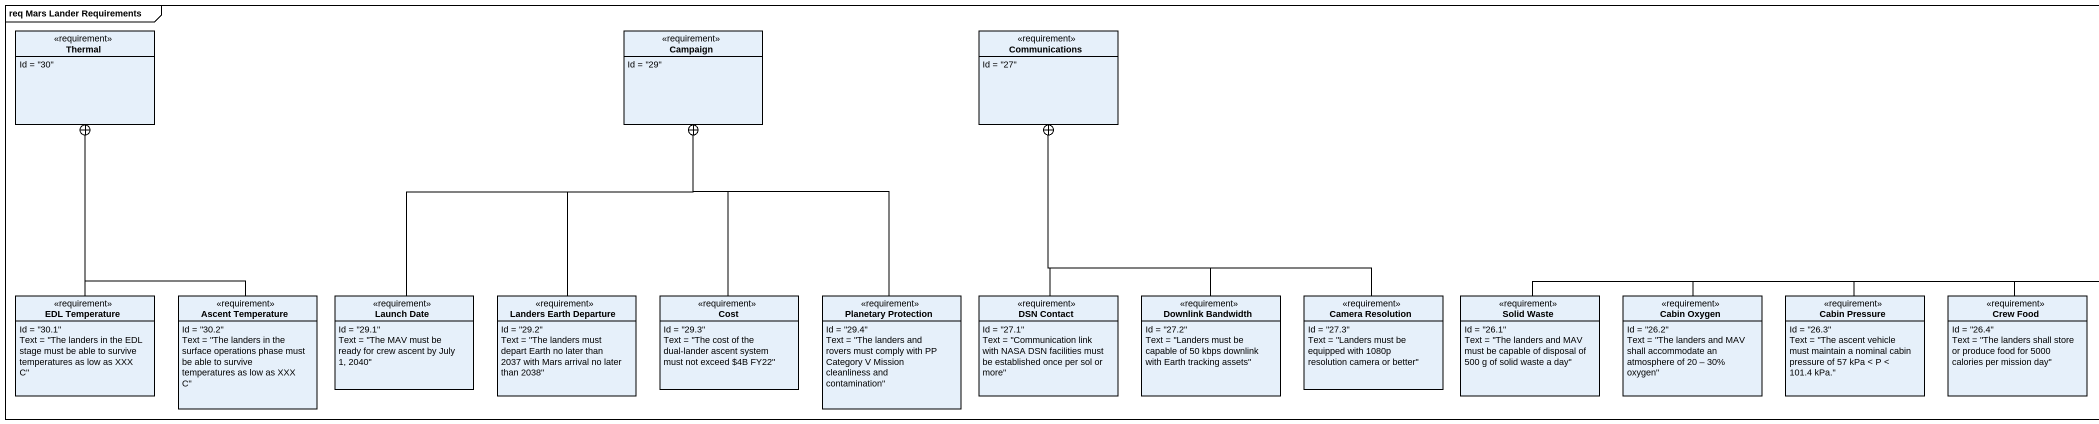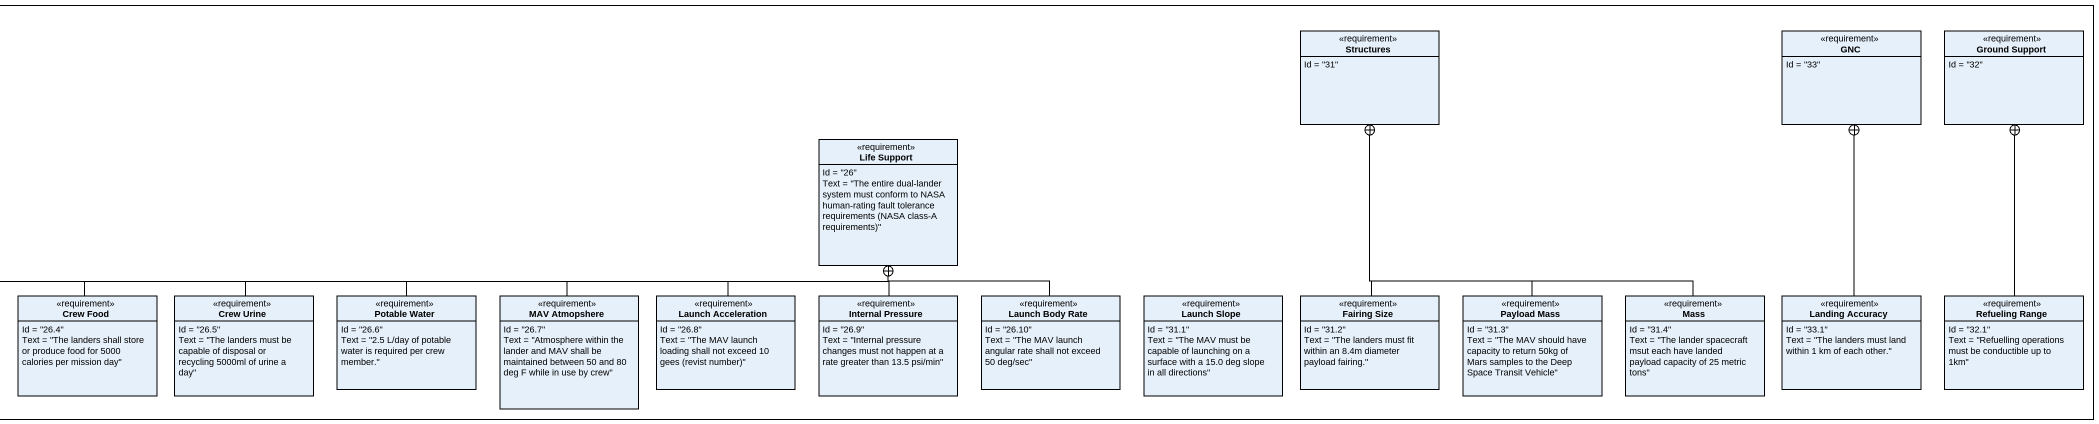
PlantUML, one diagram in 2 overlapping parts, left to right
@startuml
mainframe req Mars Lander Requirements
hide circle
hide empty members
class Thermal <<requirement>> {
  Id = "30"
}
class Campaign <<requirement>> {
  Id = "29"
}
class Communications <<requirement>> {
  Id = "27"
}
class Structures <<requirement>> {
  Id = "31"
}
class GNC <<requirement>> {
  Id = "33"
}
class "Ground Support" as Ground_Support <<requirement>> {
  Id = "32"
}
class "Life Support" as Life_Support <<requirement>> {
  Id = "26"
  {field} Text = "The entire dual-lander system must conform to NASA human-rating fault tolerance requirements (NASA class-A requirements)"
}
class "EDL Temperature" as EDL_Temperature <<requirement>> {
  Id = "30.1"
  Text = "The landers in the EDL stage must be able to survive temperatures as low as XXX C"
}
class "Ascent Temperature" as Ascent_Temperature <<requirement>> {
  Id = "30.2"
  Text = "The landers in the surface operations phase must be able to survive temperatures as low as XXX C"
}
class "Launch Date" as Launch_Date <<requirement>> {
  Id = "29.1"
  Text = "The MAV must be ready for crew ascent by July 1, 2040"
}
class "Landers Earth Departure" as Landers_Earth_Departure <<requirement>> {
  Id = "29.2"
  Text = "The landers must depart Earth no later than 2037 with Mars arrival no later than 2038"
}
class Cost <<requirement>> {
  Id = "29.3"
  Text = "The cost of the dual-lander ascent system must not exceed ~$4B FY22"
}
class "Planetary Protection" as Planetary_Protection <<requirement>> {
  Id = "29.4"
  Text = "The landers and rovers must comply with PP Category V Mission cleanliness and contamination"
}
class "DSN Contact" as DSN_Contact <<requirement>> {
  Id = "27.1"
  Text = "Communication link with NASA DSN facilities must be established once per sol or more"
}
class "Downlink Bandwidth" as Downlink_Bandwidth <<requirement>> {
  Id = "27.2"
  Text = "Landers must be capable of 50 kbps downlink with Earth tracking assets"
}
class "Camera Resolution" as Camera_Resolution <<requirement>> {
  Id = "27.3"
  Text = "Landers must be equipped with 1080p resolution camera or better"
}
class "Solid Waste" as Solid_Waste <<requirement>> {
  Id = "26.1"
  Text = "The landers and MAV must be capable of disposal of 500 g of solid waste a day"
}
class "Cabin Oxygen" as Cabin_Oxygen <<requirement>> {
  Id = "26.2"
  Text = "The landers and MAV shall accommodate an atmosphere of 20 – 30% oxygen"
}
class "Cabin Pressure" as Cabin_Pressure <<requirement>> {
  Id = "26.3"
  Text = "The ascent vehicle must maintain a nominal cabin pressure of 57 kPa < P < 101.4 kPa."
}
class "Crew Food" as Crew_Food <<requirement>> {
  Id = "26.4"
  Text = "The landers shall store or produce food for 5000 calories per mission day"
}
class "Crew Urine" as Crew_Urine <<requirement>> {
  Id = "26.5"
  Text = "The landers must be capable of disposal or recycling 5000ml of urine a day"
}
class "Potable Water" as Potable_Water <<requirement>> {
  Id = "26.6"
  Text = "2.5 L/day of potable water is required per crew member."
}
class "MAV Atmopshere" as MAV_Atmopshere <<requirement>> {
  Id = "26.7"
  Text = "Atmosphere within the lander and MAV shall be maintained between 50 and 80 deg F while in use by crew"
}
class "Launch Acceleration" as Launch_Acceleration <<requirement>> {
  Id = "26.8"
  {field} Text = "The MAV launch loading shall not exceed 10 gees (revist number)"
}
class "Internal Pressure" as Internal_Pressure <<requirement>> {
  Id = "26.9"
  Text = "Internal pressure changes must not happen at a rate greater than 13.5 psi/min"
}
class "Launch Body Rate" as Launch_Body_Rate <<requirement>> {
  Id = "26.10"
  Text = "The MAV launch angular rate shall not exceed 50 deg/sec"
}
class "Launch Slope" as Launch_Slope <<requirement>> {
  Id = "31.1"
  Text = "The MAV must be capable of launching on a surface with a 15.0 deg slope in all directions"
}
class "Fairing Size" as Fairing_Size <<requirement>> {
  Id = "31.2"
  Text = "The landers must fit within an 8.4m diameter payload fairing."
}
class "Payload Mass" as Payload_Mass <<requirement>> {
  Id = "31.3"
  Text = "The MAV should have capacity to return 50kg of Mars samples to the Deep Space Transit Vehicle"
}
class Mass <<requirement>> {
  Id = "31.4"
  Text = "The lander spacecraft msut each have landed payload capacity of 25 metric tons"
}
class "Landing Accuracy" as Landing_Accuracy <<requirement>> {
  Id = "33.1"
  Text = "The landers must land within 1 km of each other."
}
class "Refueling Range" as Refueling_Range <<requirement>> {
  Id = "32.1"
  Text = "Refuelling operations must be conductible up to 1km"
}
EDL_Temperature -up-+ Thermal
Ascent_Temperature -up-+ Thermal
Launch_Date -up-+ Campaign
Landers_Earth_Departure -up-+ Campaign
Cost -up-+ Campaign
Planetary_Protection -up-+ Campaign
DSN_Contact -up-+ Communications
Downlink_Bandwidth -up-+ Communications
Camera_Resolution -up-+ Communications
Solid_Waste -right-+ Life_Support
Cabin_Oxygen -right-+ Life_Support
Cabin_Pressure -right-+ Life_Support
Crew_Food -right-+ Life_Support
Crew_Urine -right-+ Life_Support
Potable_Water -right-+ Life_Support
MAV_Atmopshere -right-+ Life_Support
Launch_Acceleration -up-+ Life_Support
Internal_Pressure -up-+ Life_Support
Launch_Body_Rate -up-+ Life_Support
Fairing_Size -up-+ Structures
Payload_Mass -up-+ Structures
Mass -up-+ Structures
Landing_Accuracy -up-+ GNC
Refueling_Range -up-+ Ground_Support
@enduml
